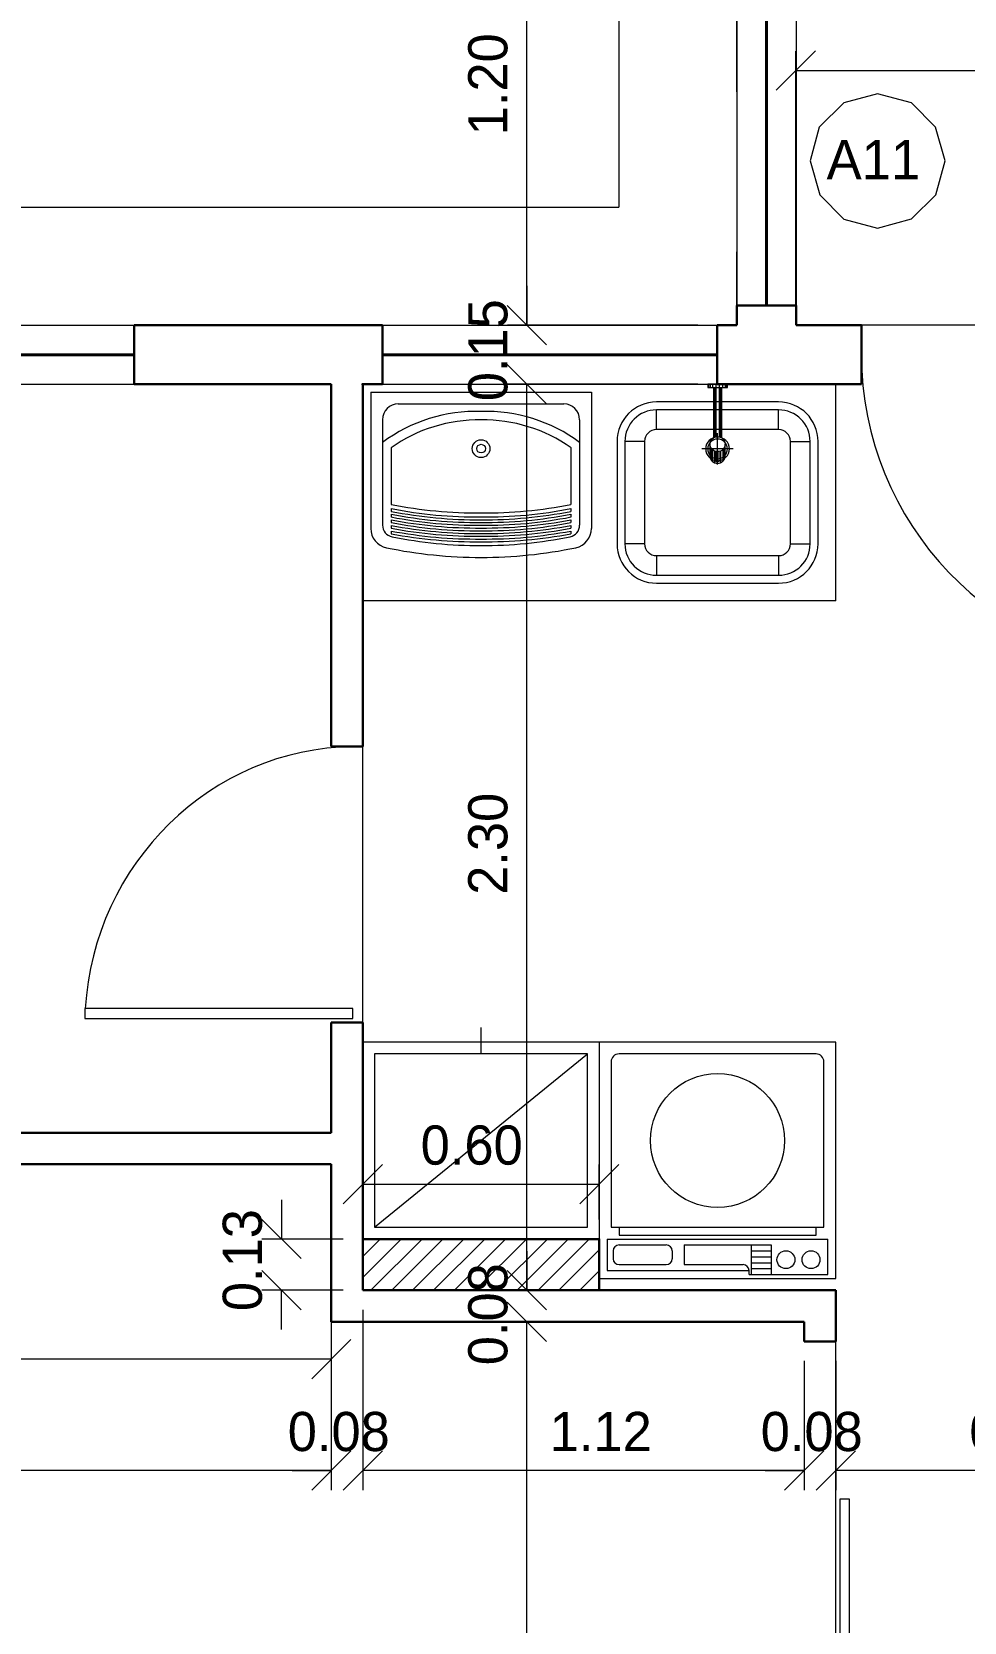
# Model space of a CAD drawing. Header units: metres. Extents: x 2.9 to 62.3, y 8 to 50.1.
# Drawn here: x 25.485 to 27.85, y 38.646 to 42.684 of the extents above; entities that cross this region are included whole.
import ezdxf
from ezdxf.enums import TextEntityAlignment as Align

# ---------------------------------------------------------------- set-up
doc = ezdxf.new("R2010")
doc.units = ezdxf.units.M
doc.header["$MEASUREMENT"] = 0
doc.linetypes.add('DGN Style 2', pattern=[1.016237, 0.609742, -0.406495])
doc.layers.get('Defpoints').update_dxf_attribs({"lineweight": 0})
for name, color, linetype, lineweight in [('00-EDIFICACOES TÉRREO', 7, 'Continuous', 0), ('34 - Mobiliário', 7, 'Continuous', 0), ('CORNIJAS_VAR NA PLANTA PTIPO 1', 7, 'Continuous', 0), ('Cotas', 13, 'Continuous', 0), ('Level 14', 7, 'Continuous', 0), ('Level 21-1', 7, 'Continuous', 0), ('Level 24-1', 7, 'Continuous', 0), ('Level 36', 7, 'Continuous', 0), ('Level 45', 7, 'Continuous', 0), ('Level 7', 7, 'Continuous', 0)]:
    doc.layers.add(name, color=color, linetype=linetype, lineweight=lineweight)
doc.styles.add('Style-INTL_ENGINEERING', font='INTL_ENGINEERING.shx')
doc.dimstyles.get("Standard").update_dxf_attribs({"dimtxt": 0.18, "dimasz": 0.18, "dimexe": 0.18, "dimexo": 0.0625, "dimgap": 0.09, "dimtad": 0, "dimtih": 1, "dimtoh": 1, "dimdec": 4, "dimzin": 1, "dimdsep": 46, "dimtxsty": 'Standard', "dimcen": 0, "dimadec": 0, "dimazin": 0, "dimtfac": 1, "dimtdec": 4, "dimtofl": 0, "dimtmove": 0, "dimatfit": 3, "dimfxl": 0, "dimtolj": 1, "dimtzin": 1, "dimarcsym": 0})

# ---------------------------------------------------------------- blocks, each defined once
blk = doc.blocks.new('_Oblique')
at = {"color": 0, "linetype": 'ByBlock', "lineweight": -2}
blk.add_line((0.5, 0.5), (-0.5, -0.5), dxfattribs=at)
blk = doc.blocks.new('*D317')
at = {"layer": 'Cotas', "color": 2, "linetype": 'Continuous', "lineweight": 0}
for p, q in [((27.4235, 41.9886), (27.4235, 42.6349)), ((33.5753, 42.0385), (33.5753, 42.6349)), ((27.4235, 42.5854), (33.5753, 42.5854))]:
    blk.add_line(p, q, dxfattribs=at)
at = {"layer": 'Defpoints'}
for p in [(30.4994, 42.5854), (33.5753, 42.5854), (33.5753, 41.989), (27.4235, 41.9391)]:
    blk.add_point(p, dxfattribs=at)
at = {"layer": 'Cotas', "color": 2, "linetype": 'Continuous', "lineweight": 0, "xscale": 0.0995, "yscale": 0.0995, "zscale": 0.0995, "rotation": 180}
blk.add_blockref('_Oblique', (27.4235, 42.5854), dxfattribs=at)
at = {"layer": 'Cotas', "color": 2, "linetype": 'Continuous', "lineweight": 0, "xscale": 0.0995, "yscale": 0.0995, "zscale": 0.0995}
blk.add_blockref('_Oblique', (33.5753, 42.5854), dxfattribs=at)
at = {"layer": 'Cotas', "color": 2, "linetype": 'Continuous', "lineweight": 0, "style": 'Style-INTL_ENGINEERING'}
blk.add_text('6.15', height=0.0995, dxfattribs=at).set_placement((30.3829, 42.6847), align=Align.MIDDLE_LEFT)
blk = doc.blocks.new('*D579')
at = {"layer": 'Cotas', "color": 2, "linetype": 'Continuous', "lineweight": 0}
for p, q in [((27.3951, 39.409), (26.6915, 39.409)), ((26.741, 35.409), (26.741, 39.409)), ((27.27, 35.409), (26.6915, 35.409))]:
    blk.add_line(p, q, dxfattribs=at)
at = {"layer": 'Defpoints'}
for p in [(26.741, 39.409), (27.4446, 39.409), (26.741, 37.409), (27.3195, 35.409)]:
    blk.add_point(p, dxfattribs=at)
at = {"layer": 'Cotas', "color": 2, "linetype": 'Continuous', "lineweight": 0, "xscale": 0.0995, "yscale": 0.0995, "zscale": 0.0995}
for p, rotation in [((26.741, 39.409), 90), ((26.741, 35.409), 270)]:
    blk.add_blockref('_Oblique', p, dxfattribs=dict(at, rotation=rotation))
at = {"layer": 'Cotas', "color": 2, "linetype": 'Continuous', "lineweight": 0, "style": 'Style-INTL_ENGINEERING'}
blk.add_text('4.00', height=0.0995, rotation=90, dxfattribs=at).set_placement((26.6417, 37.2586), align=Align.MIDDLE_LEFT)
blk = doc.blocks.new('*D580')
at = {"layer": 'Cotas', "color": 2, "linetype": 'Continuous', "lineweight": 0}
for p, q in [((26.741, 39.5885), (26.741, 39.489)), ((27.475, 39.489), (26.6915, 39.489)), ((27.3951, 39.409), (26.6915, 39.409)), ((26.741, 39.3095), (26.741, 39.409))]:
    blk.add_line(p, q, dxfattribs=at)
at = {"layer": 'Defpoints'}
for p in [(26.741, 39.489), (27.5246, 39.489), (26.741, 39.449), (27.4446, 39.409)]:
    blk.add_point(p, dxfattribs=at)
at = {"layer": 'Cotas', "color": 2, "linetype": 'Continuous', "lineweight": 0, "xscale": 0.0995, "yscale": 0.0995, "zscale": 0.0995}
for p, rotation in [((26.741, 39.489), 270), ((26.741, 39.409), 90)]:
    blk.add_blockref('_Oblique', p, dxfattribs=dict(at, rotation=rotation))
at = {"layer": 'Cotas', "color": 2, "linetype": 'Continuous', "lineweight": 0, "style": 'Style-INTL_ENGINEERING'}
blk.add_text('0.08', height=0.0995, rotation=90, dxfattribs=at).set_placement((26.6417, 39.2986), align=Align.MIDDLE_LEFT)
blk = doc.blocks.new('*D581')
at = {"layer": 'Cotas', "color": 2, "linetype": 'Continuous', "lineweight": 0}
for p, q in [((27.1743, 41.789), (26.6915, 41.789)), ((26.741, 39.489), (26.741, 41.789)), ((27.475, 39.489), (26.6915, 39.489))]:
    blk.add_line(p, q, dxfattribs=at)
at = {"layer": 'Defpoints'}
for p in [(26.741, 41.789), (27.2238, 41.789), (26.741, 40.639), (27.5246, 39.489)]:
    blk.add_point(p, dxfattribs=at)
at = {"layer": 'Cotas', "color": 2, "linetype": 'Continuous', "lineweight": 0, "xscale": 0.0995, "yscale": 0.0995, "zscale": 0.0995}
for p, rotation in [((26.741, 41.789), 90), ((26.741, 39.489), 270)]:
    blk.add_blockref('_Oblique', p, dxfattribs=dict(at, rotation=rotation))
at = {"layer": 'Cotas', "color": 2, "linetype": 'Continuous', "lineweight": 0, "style": 'Style-INTL_ENGINEERING'}
blk.add_text('2.30', height=0.0995, rotation=90, dxfattribs=at).set_placement((26.6417, 40.4929), align=Align.MIDDLE_LEFT)
blk = doc.blocks.new('*D582')
at = {"layer": 'Cotas', "color": 2, "linetype": 'Continuous', "lineweight": 0}
for p, q in [((26.741, 42.0385), (26.741, 41.939)), ((27.1743, 41.939), (26.6915, 41.939)), ((27.1743, 41.789), (26.6915, 41.789)), ((26.741, 41.6895), (26.741, 41.789))]:
    blk.add_line(p, q, dxfattribs=at)
at = {"layer": 'Defpoints'}
for p in [(26.741, 41.939), (27.2238, 41.939), (26.741, 41.864), (27.2238, 41.789)]:
    blk.add_point(p, dxfattribs=at)
at = {"layer": 'Cotas', "color": 2, "linetype": 'Continuous', "lineweight": 0, "xscale": 0.0995, "yscale": 0.0995, "zscale": 0.0995}
for p, rotation in [((26.741, 41.939), 270), ((26.741, 41.789), 90)]:
    blk.add_blockref('_Oblique', p, dxfattribs=dict(at, rotation=rotation))
at = {"layer": 'Cotas', "color": 2, "linetype": 'Continuous', "lineweight": 0, "style": 'Style-INTL_ENGINEERING'}
blk.add_text('0.15', height=0.0995, rotation=90, dxfattribs=at).set_placement((26.6417, 41.746), align=Align.MIDDLE_LEFT)
blk = doc.blocks.new('*D583')
at = {"layer": 'Cotas', "color": 2, "linetype": 'Continuous', "lineweight": 0}
for p, q in [((27.374, 43.139), (26.6915, 43.139)), ((26.741, 41.939), (26.741, 43.139)), ((27.1743, 41.939), (26.6915, 41.939))]:
    blk.add_line(p, q, dxfattribs=at)
at = {"layer": 'Defpoints'}
for p in [(26.741, 43.139), (27.4235, 43.139), (26.741, 42.539), (27.2238, 41.939)]:
    blk.add_point(p, dxfattribs=at)
at = {"layer": 'Cotas', "color": 2, "linetype": 'Continuous', "lineweight": 0, "xscale": 0.0995, "yscale": 0.0995, "zscale": 0.0995}
for p, rotation in [((26.741, 43.139), 90), ((26.741, 41.939), 270)]:
    blk.add_blockref('_Oblique', p, dxfattribs=dict(at, rotation=rotation))
at = {"layer": 'Cotas', "color": 2, "linetype": 'Continuous', "lineweight": 0, "style": 'Style-INTL_ENGINEERING'}
blk.add_text('1.20', height=0.0995, rotation=90, dxfattribs=at).set_placement((26.6417, 42.421), align=Align.MIDDLE_LEFT)
blk = doc.blocks.new('*D589')
at = {"layer": 'Cotas', "color": 2, "linetype": 'Continuous', "lineweight": 0}
for p, q in [((28.34, 39.3892), (28.0035, 39.3892)), ((28.053, 35.409), (28.053, 39.3892)), ((27.6241, 35.409), (28.1025, 35.409))]:
    blk.add_line(p, q, dxfattribs=at)
at = {"layer": 'Defpoints'}
for p in [(28.053, 39.3892), (28.3895, 39.3892), (28.053, 37.3991), (27.5746, 35.409)]:
    blk.add_point(p, dxfattribs=at)
at = {"layer": 'Cotas', "color": 2, "linetype": 'Continuous', "lineweight": 0, "xscale": 0.0995, "yscale": 0.0995, "zscale": 0.0995}
for p, rotation in [((28.053, 39.3892), 90), ((28.053, 35.409), 270)]:
    blk.add_blockref('_Oblique', p, dxfattribs=dict(at, rotation=rotation))
at = {"layer": 'Cotas', "color": 2, "linetype": 'Continuous', "lineweight": 0, "style": 'Style-INTL_ENGINEERING'}
blk.add_text('3.98', height=0.0995, rotation=90, dxfattribs=at).set_placement((27.9537, 37.257), align=Align.MIDDLE_LEFT)
blk = doc.blocks.new('*D593')
at = {"layer": 'Cotas', "color": 2, "linetype": 'Continuous', "lineweight": 0}
for p, q in [((27.473, 43.139), (28.1025, 43.139)), ((28.053, 41.939), (28.053, 43.139)), ((28.265, 41.939), (28.0035, 41.939))]:
    blk.add_line(p, q, dxfattribs=at)
at = {"layer": 'Defpoints'}
for p in [(27.4235, 43.139), (28.053, 43.139), (28.053, 42.539), (28.3145, 41.939)]:
    blk.add_point(p, dxfattribs=at)
at = {"layer": 'Cotas', "color": 2, "linetype": 'Continuous', "lineweight": 0, "xscale": 0.0995, "yscale": 0.0995, "zscale": 0.0995}
for p, rotation in [((28.053, 43.139), 90), ((28.053, 41.939), 270)]:
    blk.add_blockref('_Oblique', p, dxfattribs=dict(at, rotation=rotation))
at = {"layer": 'Cotas', "color": 2, "linetype": 'Continuous', "lineweight": 0, "style": 'Style-INTL_ENGINEERING'}
blk.add_text('1.20', height=0.0995, rotation=90, dxfattribs=at).set_placement((27.9537, 42.421), align=Align.MIDDLE_LEFT)
blk = doc.blocks.new('*D653')
at = {"layer": 'Cotas', "color": 2, "linetype": 'Continuous', "lineweight": 0}
for p, q in [((28.4395, 39.3397), (28.4395, 38.9817)), ((27.5246, 39.3095), (27.5246, 38.9817)), ((28.4395, 39.0312), (27.5246, 39.0312))]:
    blk.add_line(p, q, dxfattribs=at)
at = {"layer": 'Defpoints'}
for p in [(28.4395, 39.3892), (27.5246, 39.359), (27.5246, 39.0312), (27.982, 39.0312)]:
    blk.add_point(p, dxfattribs=at)
at = {"layer": 'Cotas', "color": 2, "linetype": 'Continuous', "lineweight": 0, "xscale": 0.0995, "yscale": 0.0995, "zscale": 0.0995, "rotation": 180}
blk.add_blockref('_Oblique', (27.5246, 39.0312), dxfattribs=at)
at = {"layer": 'Cotas', "color": 2, "linetype": 'Continuous', "lineweight": 0, "xscale": 0.0995, "yscale": 0.0995, "zscale": 0.0995}
blk.add_blockref('_Oblique', (28.4395, 39.0312), dxfattribs=at)
at = {"layer": 'Cotas', "color": 2, "linetype": 'Continuous', "lineweight": 0, "style": 'Style-INTL_ENGINEERING'}
blk.add_text('0.91', height=0.0995, dxfattribs=at).set_placement((27.8636, 39.1304), align=Align.MIDDLE_LEFT)
blk = doc.blocks.new('*D654')
at = {"layer": 'Cotas', "color": 2, "linetype": 'Continuous', "lineweight": 0}
for p, q in [((27.4446, 39.3095), (27.4446, 38.9817)), ((27.5246, 39.3095), (27.5246, 38.9817)), ((27.3451, 39.0312), (27.4446, 39.0312)), ((27.6241, 39.0312), (27.5246, 39.0312))]:
    blk.add_line(p, q, dxfattribs=at)
at = {"layer": 'Defpoints'}
for p in [(27.4446, 39.359), (27.5246, 39.359), (27.4446, 39.0312), (27.4845, 39.0312)]:
    blk.add_point(p, dxfattribs=at)
at = {"layer": 'Cotas', "color": 2, "linetype": 'Continuous', "lineweight": 0, "xscale": 0.0995, "yscale": 0.0995, "zscale": 0.0995}
blk.add_blockref('_Oblique', (27.4446, 39.0312), dxfattribs=at)
at = {"layer": 'Cotas', "color": 2, "linetype": 'Continuous', "lineweight": 0, "xscale": 0.0995, "yscale": 0.0995, "zscale": 0.0995, "rotation": 180}
blk.add_blockref('_Oblique', (27.5246, 39.0312), dxfattribs=at)
at = {"layer": 'Cotas', "color": 2, "linetype": 'Continuous', "lineweight": 0, "style": 'Style-INTL_ENGINEERING'}
blk.add_text('0.08', height=0.0995, dxfattribs=at).set_placement((27.3341, 39.1304), align=Align.MIDDLE_LEFT)
blk = doc.blocks.new('*D655')
at = {"layer": 'Cotas', "color": 2, "linetype": 'Continuous', "lineweight": 0}
for p, q in [((26.3245, 39.4395), (26.3245, 38.9817)), ((27.4446, 39.3095), (27.4446, 38.9817)), ((27.4446, 39.0312), (26.3245, 39.0312))]:
    blk.add_line(p, q, dxfattribs=at)
at = {"layer": 'Defpoints'}
for p in [(26.3245, 39.489), (27.4446, 39.359), (26.3245, 39.0312), (26.8846, 39.0312)]:
    blk.add_point(p, dxfattribs=at)
at = {"layer": 'Cotas', "color": 2, "linetype": 'Continuous', "lineweight": 0, "xscale": 0.0995, "yscale": 0.0995, "zscale": 0.0995, "rotation": 180}
blk.add_blockref('_Oblique', (26.3245, 39.0312), dxfattribs=at)
at = {"layer": 'Cotas', "color": 2, "linetype": 'Continuous', "lineweight": 0, "xscale": 0.0995, "yscale": 0.0995, "zscale": 0.0995}
blk.add_blockref('_Oblique', (27.4446, 39.0312), dxfattribs=at)
at = {"layer": 'Cotas', "color": 2, "linetype": 'Continuous', "lineweight": 0, "style": 'Style-INTL_ENGINEERING'}
blk.add_text('1.12', height=0.0995, dxfattribs=at).set_placement((26.7989, 39.1304), align=Align.MIDDLE_LEFT)
blk = doc.blocks.new('*D656')
at = {"layer": 'Cotas', "color": 2, "linetype": 'Continuous', "lineweight": 0}
for p, q in [((26.3245, 39.4395), (26.3245, 38.9817)), ((26.2446, 39.3595), (26.2446, 38.9817)), ((26.1451, 39.0312), (26.2446, 39.0312)), ((26.4241, 39.0312), (26.3245, 39.0312))]:
    blk.add_line(p, q, dxfattribs=at)
at = {"layer": 'Defpoints'}
for p in [(26.3245, 39.489), (26.2446, 39.409), (26.2446, 39.0312), (26.2846, 39.0312)]:
    blk.add_point(p, dxfattribs=at)
at = {"layer": 'Cotas', "color": 2, "linetype": 'Continuous', "lineweight": 0, "xscale": 0.0995, "yscale": 0.0995, "zscale": 0.0995}
blk.add_blockref('_Oblique', (26.2446, 39.0312), dxfattribs=at)
at = {"layer": 'Cotas', "color": 2, "linetype": 'Continuous', "lineweight": 0, "xscale": 0.0995, "yscale": 0.0995, "zscale": 0.0995, "rotation": 180}
blk.add_blockref('_Oblique', (26.3245, 39.0312), dxfattribs=at)
at = {"layer": 'Cotas', "color": 2, "linetype": 'Continuous', "lineweight": 0, "style": 'Style-INTL_ENGINEERING'}
blk.add_text('0.08', height=0.0995, dxfattribs=at).set_placement((26.1341, 39.1304), align=Align.MIDDLE_LEFT)
blk = doc.blocks.new('*D657')
at = {"layer": 'Cotas', "color": 2, "linetype": 'Continuous', "lineweight": 0}
for p, q in [((22.9646, 39.3595), (22.9646, 38.9817)), ((26.2446, 39.3595), (26.2446, 38.9817)), ((26.2446, 39.0312), (22.9646, 39.0312))]:
    blk.add_line(p, q, dxfattribs=at)
at = {"layer": 'Defpoints'}
for p in [(22.9646, 39.409), (26.2446, 39.409), (22.9646, 39.0312), (24.6046, 39.0312)]:
    blk.add_point(p, dxfattribs=at)
at = {"layer": 'Cotas', "color": 2, "linetype": 'Continuous', "lineweight": 0, "xscale": 0.0995, "yscale": 0.0995, "zscale": 0.0995, "rotation": 180}
blk.add_blockref('_Oblique', (22.9646, 39.0312), dxfattribs=at)
at = {"layer": 'Cotas', "color": 2, "linetype": 'Continuous', "lineweight": 0, "xscale": 0.0995, "yscale": 0.0995, "zscale": 0.0995}
blk.add_blockref('_Oblique', (26.2446, 39.0312), dxfattribs=at)
at = {"layer": 'Cotas', "color": 2, "linetype": 'Continuous', "lineweight": 0, "style": 'Style-INTL_ENGINEERING'}
blk.add_text('3.28', height=0.0995, dxfattribs=at).set_placement((24.4628, 39.1304), align=Align.MIDDLE_LEFT)
blk = doc.blocks.new('*D337')
at = {"layer": 'Cotas', "color": 2, "linetype": 'Continuous', "lineweight": 0}
for p, q in [((24.0446, 39.8395), (24.0446, 39.2645)), ((26.2446, 39.7595), (26.2446, 39.2645)), ((26.2446, 39.314), (24.0446, 39.314))]:
    blk.add_line(p, q, dxfattribs=at)
at = {"layer": 'Defpoints'}
for p in [(24.0446, 39.889), (26.2446, 39.809), (24.0446, 39.314), (25.1445, 39.314)]:
    blk.add_point(p, dxfattribs=at)
at = {"layer": 'Cotas', "color": 2, "linetype": 'Continuous', "lineweight": 0, "xscale": 0.0995, "yscale": 0.0995, "zscale": 0.0995, "rotation": 180}
blk.add_blockref('_Oblique', (24.0446, 39.314), dxfattribs=at)
at = {"layer": 'Cotas', "color": 2, "linetype": 'Continuous', "lineweight": 0, "xscale": 0.0995, "yscale": 0.0995, "zscale": 0.0995}
blk.add_blockref('_Oblique', (26.2446, 39.314), dxfattribs=at)
at = {"layer": 'Cotas', "color": 2, "linetype": 'Continuous', "lineweight": 0, "style": 'Style-INTL_ENGINEERING'}
blk.add_text('2.20', height=0.0995, dxfattribs=at).set_placement((24.9985, 39.4132), align=Align.MIDDLE_LEFT)
blk = doc.blocks.new('*D358')
at = {"layer": 'Cotas', "color": 2, "linetype": 'Continuous', "lineweight": 0}
for p, q in [((26.118, 39.7185), (26.118, 39.619)), ((26.2751, 39.619), (26.0685, 39.619)), ((26.2751, 39.489), (26.0685, 39.489)), ((26.118, 39.3895), (26.118, 39.489))]:
    blk.add_line(p, q, dxfattribs=at)
at = {"layer": 'Defpoints'}
for p in [(26.118, 39.619), (26.3245, 39.619), (26.118, 39.554), (26.3245, 39.489)]:
    blk.add_point(p, dxfattribs=at)
at = {"layer": 'Cotas', "color": 2, "linetype": 'Continuous', "lineweight": 0, "xscale": 0.0995, "yscale": 0.0995, "zscale": 0.0995}
for p, rotation in [((26.118, 39.619), 270), ((26.118, 39.489), 90)]:
    blk.add_blockref('_Oblique', p, dxfattribs=dict(at, rotation=rotation))
at = {"layer": 'Cotas', "color": 2, "linetype": 'Continuous', "lineweight": 0, "style": 'Style-INTL_ENGINEERING'}
blk.add_text('0.13', height=0.0995, rotation=90, dxfattribs=at).set_placement((26.0188, 39.436), align=Align.MIDDLE_LEFT)
blk = doc.blocks.new('*D359')
at = {"layer": 'Cotas', "color": 2, "linetype": 'Continuous', "lineweight": 0}
for p, q in [((26.3245, 39.6685), (26.3245, 39.8079)), ((26.9246, 39.6685), (26.9246, 39.8079)), ((26.3245, 39.7584), (26.9246, 39.7584))]:
    blk.add_line(p, q, dxfattribs=at)
at = {"layer": 'Defpoints'}
for p in [(26.6246, 39.7584), (26.9246, 39.7584), (26.3245, 39.619), (26.9246, 39.619)]:
    blk.add_point(p, dxfattribs=at)
at = {"layer": 'Cotas', "color": 2, "linetype": 'Continuous', "lineweight": 0, "xscale": 0.0995, "yscale": 0.0995, "zscale": 0.0995, "rotation": 180}
blk.add_blockref('_Oblique', (26.3245, 39.7584), dxfattribs=at)
at = {"layer": 'Cotas', "color": 2, "linetype": 'Continuous', "lineweight": 0, "xscale": 0.0995, "yscale": 0.0995, "zscale": 0.0995}
blk.add_blockref('_Oblique', (26.9246, 39.7584), dxfattribs=at)
at = {"layer": 'Cotas', "color": 2, "linetype": 'Continuous', "lineweight": 0, "style": 'Style-INTL_ENGINEERING'}
blk.add_text('0.60', height=0.0995, dxfattribs=at).set_placement((26.4714, 39.8576), align=Align.MIDDLE_LEFT)
blk = doc.blocks.new('*U163')
at = {"layer": '00-EDIFICACOES TÉRREO', "color": 4, "linetype": 'Continuous', "lineweight": 0, "flags": 128}
blk.add_lwpolyline([(0.003424, 0.000005), (0.002945, 0.001718), (0.001718, 0.002961), (0.000001, 0.003416), (-0.001712, 0.002959), (-0.002959, 0.001719), (-0.003415, 0.000002), (-0.002935, -0.001711), (-0.001722, -0.00295), (-0.000005, -0.003405), (0.001726, -0.002939), (0.002946, -0.001713)], close=True, dxfattribs=at)
at = {"layer": '00-EDIFICACOES TÉRREO', "color": 4, "linetype": 'Continuous', "lineweight": 0, "style": 'Style-INTL_ENGINEERING'}
blk.add_text('A11', height=0.0019994, rotation=359.99988, dxfattribs=at).set_placement((-0.00259, -0.00093))
blk = doc.blocks.new('*U36')
at = {"layer": 'Level 36', "color": 172, "linetype": 'Continuous', "lineweight": 13}
for p, q in [((-0.0243, 0.102), (-0.0243, 0.094)), ((-0.0225, 0.102), (-0.0225, 0.094)), ((-0.0191, 0.102), (-0.0191, 0.094)), ((-0.0129, 0.102), (-0.0129, 0.094)), ((-0.01, 0.094), (-0.01, -0.0339)), ((-0.0093, 0.094), (-0.0093, -0.0335)), ((-0.0075, 0.094), (-0.0075, -0.0326)), ((-0.0041, 0.102), (-0.0041, 0.094)), ((-0.0041, 0.094), (-0.0041, -0.0315)), ((0.0041, 0.102), (0.0041, 0.094)), ((0.0041, 0.094), (0.0041, -0.0315)), ((0.0075, 0.094), (0.0075, -0.0326)), ((0.0093, 0.094), (0.0093, -0.0335)), ((0.01, 0.094), (0.01, -0.0339)), ((0.0129, 0.102), (0.0129, 0.094)), ((0.0191, 0.102), (0.0191, 0.094)), ((0.0225, 0.102), (0.0225, 0.094)), ((0.0243, 0.102), (0.0243, 0.094)), ((0, -0.102), (0, -0.0222)), ((-0.0399, -0.0621), (0.0399, -0.0621)), ((-0.019, -0.08), (-0.019, -0.05)), ((-0.0183, -0.0552), (-0.0183, -0.0852)), ((-0.0165, -0.0594), (-0.0165, -0.0894)), ((-0.0131, -0.0638), (-0.0131, -0.0938)), ((-0.0075, -0.0675), (-0.0075, -0.0975)), ((0.0075, -0.0675), (0.0075, -0.0975)), ((0.0131, -0.0638), (0.0131, -0.0938)), ((0.0165, -0.0594), (0.0165, -0.0894)), ((0.0183, -0.0552), (0.0183, -0.0852)), ((0.019, -0.08), (0.019, -0.05))]:
    blk.add_line(p, q, dxfattribs=at)
at = {"layer": 'Level 36', "color": 172, "linetype": 'Continuous', "lineweight": 13, "extrusion": (0, 0, -1), "flags": 128}
for points in [[(-0.025, 0.094), (0.025, 0.094), (0.025, 0.102), (-0.025, 0.102)], [(0.004, -0.094), (0.004, -0.069), (-0.004, -0.069), (-0.004, -0.094)]]:
    blk.add_lwpolyline(points, close=True, dxfattribs=at)
at = {"layer": 'Level 36', "color": 172, "linetype": 'Continuous', "lineweight": 13, "extrusion": (0, 0, -1)}
blk.add_circle((0, -0.05), 0.019, dxfattribs=at)
for centre, radius, start, end in [((0, -0.0621), 0.03, 0, 180), ((0, -0.0621), 0.025, 0, 180), ((0, -0.0621), 0.03, 180, 0), ((0, -0.0621), 0.025, 180, 0), ((0, -0.08), 0.019, 180, 0)]:
    blk.add_arc(centre, radius, start, end, dxfattribs=at)
blk = doc.blocks.new('*U37')
at = {"layer": 'Level 36', "color": 172, "linetype": 'Continuous', "lineweight": 13}
for p, q in [((-0.155, 0.23), (0.155, 0.23)), ((-0.155, 0.21), (0.155, 0.21)), ((-0.155, 0.16), (-0.155, 0.21)), ((0.155, 0.16), (0.155, 0.21)), ((-0.255, -0.13), (-0.255, 0.13)), ((-0.235, -0.13), (-0.235, 0.13)), ((-0.185, 0.13), (-0.235, 0.13)), ((-0.185, -0.13), (-0.185, 0.13)), ((-0.155, 0.16), (0.155, 0.16)), ((0.185, 0.13), (0.185, -0.13)), ((0.185, 0.13), (0.235, 0.13)), ((0.235, 0.13), (0.235, -0.13)), ((0.255, 0.13), (0.255, -0.13)), ((-0.185, -0.13), (-0.235, -0.13)), ((0.155, -0.16), (-0.155, -0.16)), ((-0.155, -0.16), (-0.155, -0.21)), ((0.155, -0.16), (0.155, -0.21)), ((0.185, -0.13), (0.235, -0.13)), ((0.155, -0.21), (-0.155, -0.21)), ((0.155, -0.23), (-0.155, -0.23))]:
    blk.add_line(p, q, dxfattribs=at)
at = {"layer": 'Level 36', "color": 172, "linetype": 'Continuous', "lineweight": 13, "extrusion": (0, 0, -1)}
for centre, radius, start, end in [((0.155, 0.13), 0.1, 0, 90), ((0.155, 0.13), 0.08, 0, 90), ((-0.155, 0.13), 0.1, 90, 180), ((-0.155, 0.13), 0.08, 90, 180), ((0.155, 0.13), 0.03, 360, 90), ((-0.155, 0.13), 0.03, 90, 180), ((0.155, -0.13), 0.1, 270, 0), ((0.155, -0.13), 0.08, 270, 0), ((0.155, -0.13), 0.03, 270, 0), ((-0.155, -0.13), 0.1, 180, 270), ((-0.155, -0.13), 0.08, 180, 270), ((-0.155, -0.13), 0.03, 180, 270)]:
    blk.add_arc(centre, radius, start, end, dxfattribs=at)
blk = doc.blocks.new('*U38')
at = {"layer": 'Level 36', "color": 172, "linetype": 'Continuous', "lineweight": 13}
for p, q in [((-0.3, 0.3), (0.3, 0.3)), ((-0.3, -0.3), (-0.3, 0.3)), ((0.3, 0.3), (0.3, -0.3)), ((-0.27, -0.17), (-0.27, 0.25)), ((-0.25, 0.27), (0.25, 0.27)), ((0.27, 0.25), (0.27, -0.17)), ((0.3, 0.2), (0.3, -0.3)), ((0.28, -0.2), (-0.28, -0.2)), ((-0.28, -0.29), (-0.28, -0.2)), ((0.27, -0.17), (-0.27, -0.17)), ((-0.25, -0.19), (-0.25, -0.17)), ((0.25, -0.19), (-0.25, -0.19)), ((0.25, -0.17), (0.25, -0.19)), ((0.28, -0.2), (0.28, -0.28)), ((0.085, -0.215), (-0.1357, -0.215)), ((-0.1357, -0.215), (-0.1357, -0.29)), ((-0.0857, -0.23), (-0.1357, -0.23)), ((-0.0857, -0.215), (-0.0857, -0.29)), ((0.085, -0.215), (0.085, -0.265)), ((0.115, -0.23), (0.115, -0.25)), ((0.25, -0.215), (0.13, -0.215)), ((0.265, -0.23), (0.265, -0.25)), ((-0.0857, -0.245), (-0.1357, -0.245)), ((-0.0857, -0.26), (-0.1357, -0.26)), ((-0.0857, -0.275), (-0.1357, -0.275)), ((0.28, -0.28), (-0.08, -0.28)), ((-0.08, -0.29), (-0.08, -0.28)), ((0.085, -0.265), (-0.065, -0.265)), ((0.25, -0.265), (0.13, -0.265)), ((0.3, -0.3), (-0.3, -0.3)), ((-0.08, -0.29), (-0.28, -0.29))]:
    blk.add_line(p, q, dxfattribs=at)
at = {"layer": 'Level 36', "color": 172, "linetype": 'Continuous', "lineweight": 13, "extrusion": (0, 0, -1)}
for centre, radius in [((0, 0.05), 0.1701), ((0.2372, -0.2525), 0.0227), ((0.1735, -0.2525), 0.0227)]:
    blk.add_circle(centre, radius, dxfattribs=at)
for centre, radius, start, end in [((0.25, 0.25), 0.02, 0, 90), ((-0.25, 0.25), 0.02, 90, 180), ((-0.13, -0.23), 0.015, 0, 90), ((-0.25, -0.23), 0.015, 90, 180), ((0.065, -0.28), 0.015, 0, 90), ((-0.13, -0.25), 0.015, 270, 0), ((-0.25, -0.25), 0.015, 180, 270)]:
    blk.add_arc(centre, radius, start, end, dxfattribs=at)
blk = doc.blocks.new('*U39')
at = {"layer": 'Level 36', "color": 5, "linetype": 'Continuous', "lineweight": 13}
for p, q in [((-0.28, 0.2098), (-0.28, -0.1362)), ((-0.28, 0.2098), (0.28, 0.2098)), ((0.28, 0.2098), (0.28, -0.1362)), ((-0.21, 0.1798), (0.21, 0.1798)), ((-0.25, 0.1398), (-0.25, -0.128)), ((0.25, 0.1398), (0.25, -0.128)), ((-0.2282, 0.0687), (-0.2282, -0.0753)), ((0.2282, 0.0687), (0.2282, -0.0753)), ((-0.2282, -0.0858), (-0.2282, -0.0929)), ((-0.2282, -0.1001), (-0.2282, -0.1072)), ((-0.2282, -0.1143), (-0.2282, -0.1215)), ((0.2282, -0.0858), (0.2282, -0.0929)), ((0.2282, -0.1001), (0.2282, -0.1072)), ((0.2282, -0.1143), (0.2282, -0.1215)), ((-0.2282, -0.1286), (-0.2282, -0.1357)), ((-0.2282, -0.1428), (-0.2282, -0.1499)), ((0.2282, -0.1286), (0.2282, -0.1357)), ((0.2282, -0.1428), (0.2282, -0.1499))]:
    blk.add_line(p, q, dxfattribs=at)
for radius in [0.0225, 0.011]:
    blk.add_circle((0, 0.0663), radius, dxfattribs=at)
for centre, radius, start, end in [((-0.21, 0.1398), 0.04, 90, 180), ((0.21, 0.1398), 0.04, 0, 90), ((-0.0124, -0.2358), 0.3968, 88.2163, 126.789), ((-0.0048, -0.2483), 0.3878, 89.2963, 125.1797), ((0.0124, -0.2358), 0.3968, 53.211, 91.7837), ((0.0048, -0.2483), 0.3878, 54.8203, 90.7037), ((-0.0082, 1.0354), 1.1322, 258.7978, 270.4155), ((0.0082, 1.0354), 1.1322, 269.5845, 281.2022), ((-0.0082, 1.032), 1.1392, 258.8675, 270.4155), ((-0.0082, 1.032), 1.1462, 258.9363, 270.4155), ((-0.0082, 1.032), 1.1532, 259.0043, 270.4155), ((-0.0082, 1.032), 1.1602, 259.0715, 270.4155), ((-0.0082, 1.032), 1.1672, 259.1378, 270.4155), ((0.0082, 1.032), 1.1672, 269.5845, 280.8622), ((0.0082, 1.032), 1.1532, 269.5845, 280.9957), ((0.0082, 1.032), 1.1602, 269.5845, 280.9285), ((0.0082, 1.032), 1.1392, 269.5845, 281.1325), ((0.0082, 1.032), 1.1462, 269.5845, 281.0637), ((-0.23, -0.1362), 0.05, 180, 258.2868), ((-0.22, -0.128), 0.03, 180, 258.7018), ((-0.0082, 1.032), 1.1742, 259.2033, 270.4155), ((-0.0082, 1.032), 1.1812, 259.2681, 270.4155), ((-0.0082, 1.032), 1.1882, 259.3321, 270.4155), ((-0.0082, 1.032), 1.1952, 259.3953, 270.4155), ((-0.0082, 1.032), 1.2022, 259.4577, 270.4155), ((0, 0.9731), 1.1529, 258.7018, 270), ((0.0082, 1.032), 1.1952, 269.5845, 280.6047), ((0.0082, 1.032), 1.2022, 269.5845, 280.5423), ((0.0082, 1.032), 1.1812, 269.5845, 280.7319), ((0.0082, 1.032), 1.1882, 269.5845, 280.6679), ((0.0082, 1.032), 1.1742, 269.5845, 280.7967), ((0, 0.9731), 1.1529, 270, 281.2982), ((0.22, -0.128), 0.03, 281.2982, 0), ((0.23, -0.1362), 0.05, 281.7132, 0), ((0, 0.9731), 1.1829, 258.2868, 270), ((0, 0.9731), 1.1829, 270, 281.7132)]:
    blk.add_arc(centre, radius, start, end, dxfattribs=at)
blk = doc.blocks.new('*U19')
at = {"layer": 'Level 36', "color": 172, "linetype": 'Continuous', "lineweight": 13}
for p, q in [((-2.975, 3.33), (-2.975, 3.88)), ((-2.975, 3.33), (-4.175, 3.33)), ((-3.875, 2.18), (-3.875, 2.2467)), ((-3.575, 2.21), (-4.175, 2.21)), ((-3.575, 2.21), (-3.575, 1.71)), ((-4.145, 1.74), (-3.605, 2.18))]:
    blk.add_line(p, q, dxfattribs=at)
at = {"layer": 'Level 36', "color": 172, "linetype": 'Continuous', "lineweight": 13, "flags": 128}
blk.add_lwpolyline([(-4.145, 1.74), (-3.605, 1.74), (-3.605, 2.18), (-4.145, 2.18)], close=True, dxfattribs=at)
at = {"layer": 'Level 36', "color": 172, "linetype": 'Continuous', "lineweight": 13, "extrusion": (0, 0, -1)}
for name, p in [('*U36', (3.275, 3.778)), ('*U37', (3.275, 3.605)), ('*U38', (3.275, 1.91))]:
    blk.add_blockref(name, p, dxfattribs=at)
at = {"layer": 'Level 36', "color": 5, "linetype": 'Continuous', "lineweight": 13}
blk.add_blockref('*U39', (-3.875, 3.6502), dxfattribs=at)
blk = doc.blocks.new('*U70')
at = {"layer": 'Level 45', "color": 6, "linetype": 'Continuous', "lineweight": 0}
for p, q in [((-0.1446, -0.065), (-0.2746, 0.065)), ((-0.0915, -0.065), (-0.2215, 0.065)), ((-0.0385, -0.065), (-0.1685, 0.065)), ((0.0145, -0.065), (-0.1155, 0.065)), ((0.0675, -0.065), (-0.0625, 0.065)), ((0.1206, -0.065), (-0.0094, 0.065)), ((0.1736, -0.065), (0.0436, 0.065)), ((0.2266, -0.065), (0.0966, 0.065)), ((0.2797, -0.065), (0.1497, 0.065)), ((0.3, -0.0323), (0.2027, 0.065)), ((0.3, 0.0207), (0.2557, 0.065)), ((-0.1976, -0.065), (-0.3, 0.0374)), ((-0.2506, -0.065), (-0.3, -0.0156))]:
    blk.add_line(p, q, dxfattribs=at)
at = {"layer": 'Level 45', "color": 6, "linetype": 'Continuous', "lineweight": 30, "flags": 128}
blk.add_lwpolyline([(0.3, -0.065), (0.3, 0.065), (-0.3, 0.065), (-0.3, -0.065)], close=True, dxfattribs=at)
blk = doc.blocks.new('P80D_1')
at = {"layer": 'Level 14', "color": 7, "linetype": 'Continuous', "lineweight": 13}
for p, q in [((0.035, 0.875), (0.01, 0.875)), ((0.01, 0.875), (0.01, 0.075)), ((0.035, 0.075), (0.035, 0.875)), ((0.01, 0.075), (0.035, 0.075))]:
    blk.add_line(p, q, dxfattribs=at)
blk.add_arc((0, 0.0749), 0.8, 0.0001, 87.4926, dxfattribs=at)
at = {"layer": 'Level 7', "color": 7, "linetype": 'Continuous', "lineweight": 30}
for p, q in [((0, 0), (0, 0.15)), ((0.8, 0), (0.8, 0.15))]:
    blk.add_line(p, q, dxfattribs=at)
blk = doc.blocks.new('P70D_1')
at = {"layer": 'Level 14', "color": 7, "linetype": 'Continuous', "lineweight": 13}
for p, q in [((0.035, 0.705), (0.01, 0.705)), ((0.01, 0.705), (0.01, 0.025)), ((0.035, 0.025), (0.035, 0.705)), ((0.01, 0.025), (0.035, 0.025))]:
    blk.add_line(p, q, dxfattribs=at)
blk.add_ellipse((0.0073, 0.032), major_axis=(0.6611, -0.2141), ratio=0.965677, start_param=0.313159, end_param=1.833935, dxfattribs=at)
at = {"layer": 'Level 7', "color": 7, "linetype": 'Continuous', "lineweight": 30}
for p, q in [((0, 0), (0, 0.08)), ((0.7, 0), (0.7, 0.08))]:
    blk.add_line(p, q, dxfattribs=at)
blk = doc.blocks.new('J140B0')
at = {"layer": '34 - Mobiliário', "color": 7, "linetype": 'Continuous', "lineweight": 40}
blk.add_line((0, 0.075), (1.2, 0.075), dxfattribs=at)
at = {"layer": 'CORNIJAS_VAR NA PLANTA PTIPO 1', "color": 7, "linetype": 'Continuous', "lineweight": 30}
for p, q in [((0, 0), (0, 0.15)), ((1.2, 0), (1.2, 0.15))]:
    blk.add_line(p, q, dxfattribs=at)
at = {"layer": 'CORNIJAS_VAR NA PLANTA PTIPO 1', "color": 7, "linetype": 'Continuous', "lineweight": 0}
for p, q in [((0, 0.15), (1.2, 0.15)), ((0, 0), (1.2, 0))]:
    blk.add_line(p, q, dxfattribs=at)
blk = doc.blocks.new('*U72')
at = {"layer": '34 - Mobiliário', "color": 7, "linetype": 'Continuous', "lineweight": 40}
blk.add_line((0, 0.55), (0, -0.55), dxfattribs=at)
at = {"layer": 'CORNIJAS_VAR NA PLANTA PTIPO 1', "color": 7, "linetype": 'Continuous', "lineweight": 30}
for p, q in [((-0.075, 0.55), (0.075, 0.55)), ((-0.075, -0.55), (0.075, -0.55))]:
    blk.add_line(p, q, dxfattribs=at)
at = {"layer": 'CORNIJAS_VAR NA PLANTA PTIPO 1', "color": 7, "linetype": 'Continuous', "lineweight": 0}
for p, q in [((-0.075, 0.55), (-0.075, -0.55)), ((0.075, 0.55), (0.075, -0.55))]:
    blk.add_line(p, q, dxfattribs=at)
blk = doc.blocks.new('*U73')
at = {"layer": '34 - Mobiliário', "color": 7, "linetype": 'Continuous', "lineweight": 40}
blk.add_line((0.4246, 0), (-0.4246, 0), dxfattribs=at)
at = {"layer": 'CORNIJAS_VAR NA PLANTA PTIPO 1', "color": 7, "linetype": 'Continuous', "lineweight": 0}
for p, q in [((0.4246, 0.075), (-0.4246, 0.075)), ((0.4246, -0.075), (-0.4246, -0.075))]:
    blk.add_line(p, q, dxfattribs=at)
at = {"layer": 'CORNIJAS_VAR NA PLANTA PTIPO 1', "color": 7, "linetype": 'Continuous', "lineweight": 30}
for p, q in [((-0.4246, 0.075), (-0.4246, -0.075)), ((0.4246, 0.075), (0.4246, -0.075))]:
    blk.add_line(p, q, dxfattribs=at)
blk = doc.blocks.new('*U196')
at = {"layer": 'Level 21-1', "color": 7, "linetype": 'Continuous', "lineweight": 13}
blk.add_line((-7.235, 2.4222), (-3.5257, 2.4222), dxfattribs=at)
at = {"layer": 'Level 21-1', "color": 7, "linetype": 'Continuous', "lineweight": 13, "flags": 128}
blk.add_lwpolyline([(3.5257, 2.4222), (3.5257, 7.2078), (-3.5257, 7.2078), (-3.5257, 2.4222)], dxfattribs=at)

msp = doc.modelspace()

# ---------------------------------------------------------------- linework, layer by layer
at = {"layer": '00-EDIFICACOES TÉRREO', "color": 7, "linetype": 'Continuous', "lineweight": 13, "flags": 128}
msp.add_lwpolyline([(27.5596, 38.959), (27.5346, 38.959), (27.5346, 38.159), (27.5596, 38.159)], close=True, dxfattribs=at)
at = {"layer": 'CORNIJAS_VAR NA PLANTA PTIPO 1', "color": 7, "linetype": 'Continuous', "lineweight": 30}
for p, q in [((27.2738, 41.939), (27.2738, 41.9891)), ((27.4238, 41.939), (27.4238, 41.989)), ((26.3745, 41.939), (25.7446, 41.939)), ((27.2738, 41.939), (27.2238, 41.939)), ((27.5897, 41.939), (27.4238, 41.939)), ((26.2446, 41.789), (25.7445, 41.789)), ((26.2446, 40.869), (26.2446, 41.789)), ((26.3245, 40.869), (26.3245, 41.789)), ((26.3745, 41.789), (26.3245, 41.789)), ((27.5897, 41.789), (27.2238, 41.789)), ((26.2446, 39.889), (26.2446, 40.169)), ((26.3245, 39.489), (26.3245, 40.169)), ((26.2446, 39.889), (24.0446, 39.889)), ((26.2446, 39.809), (22.9645, 39.809)), ((26.2446, 39.409), (26.2446, 39.809)), ((27.5246, 39.489), (26.3245, 39.489)), ((27.5246, 39.489), (27.5246, 39.359)), ((27.4445, 39.409), (26.2446, 39.409)), ((27.4445, 39.409), (27.4445, 39.359)), ((27.5246, 39.359), (27.4445, 39.359))]:
    msp.add_line(p, q, dxfattribs=at)
at = {"layer": 'CORNIJAS_VAR NA PLANTA PTIPO 1', "color": 7, "linetype": 'Continuous', "lineweight": 0}
for p, q in [((28.3897, 41.939), (27.5897, 41.9391)), ((26.3245, 40.169), (26.3245, 40.869)), ((27.5246, 38.559), (27.5246, 39.359))]:
    msp.add_line(p, q, dxfattribs=at)
at = {"layer": 'CORNIJAS_VAR NA PLANTA PTIPO 1', "color": 7, "linetype": 'Continuous', "lineweight": 30}
msp.add_point((26.3245, 41.789), dxfattribs=at)
at = {"layer": 'Level 24-1', "color": 7, "linetype": 'DGN Style 2', "lineweight": 0, "flags": 128}
msp.add_lwpolyline([(33.7253, 41.9391), (38.0346, 41.939), (38.0346, 42.689), (46.8646, 42.689), (46.8646, 41.289), (50.6245, 41.289), (50.6245, 34.579), (49.9246, 34.579), (49.9246, 34.079), (49.3745, 33.529), (39.8467, 33.529), (39.2267, 32.909), (31.9114, 32.909), (31.6938, 33.1263), (29.3053, 33.1263), (29.0877, 32.909), (21.7724, 32.909), (21.1524, 33.529), (11.6245, 33.529), (11.0746, 34.079), (11.0746, 34.579), (10.3745, 34.579), (10.3745, 41.289), (14.1346, 41.289), (14.1346, 42.689), (22.9645, 42.689), (22.9645, 41.939), (27.2738, 41.939), (27.2738, 46.7246), (33.7241, 46.7246), (33.7253, 41.9391)], dxfattribs=at)

# ---------------------------------------------------------------- block references
at = {"layer": '00-EDIFICACOES TÉRREO', "color": 4, "linetype": 'Continuous', "lineweight": 0, "xscale": 50.00000000487893, "yscale": 50.00000000487893, "zscale": 50.00000000487893, "rotation": 0.0008004141529982}
msp.add_blockref('*U163', (27.6308, 42.3558), dxfattribs=at)
at = {"layer": 'CORNIJAS_VAR NA PLANTA PTIPO 1', "color": 7, "linetype": 'Continuous', "lineweight": 30, "extrusion": (0, 0, -1)}
msp.add_blockref('*U72', (-27.3488, 42.5391), dxfattribs=at)
at = {"layer": 'CORNIJAS_VAR NA PLANTA PTIPO 1', "color": 7, "linetype": 'Continuous', "lineweight": 30, "xscale": 0.9999953433792164, "yscale": -0.9999953433792164}
msp.add_blockref('J140B0', (24.5445, 41.939), dxfattribs=at)
at = {"layer": 'CORNIJAS_VAR NA PLANTA PTIPO 1', "color": 7, "linetype": 'Continuous', "lineweight": 0, "extrusion": (0, 0, -1)}
msp.add_blockref('*U73', (-26.7992, 41.864), dxfattribs=at)
at = {"layer": 'Level 21-1', "color": 7, "linetype": 'Continuous', "lineweight": 13}
msp.add_blockref('*U196', (30.4996, 39.8168), dxfattribs=at)
at = {"layer": 'Level 36', "color": 172, "linetype": 'Continuous', "lineweight": 13}
msp.add_blockref('*U19', (30.4996, 37.909), dxfattribs=at)
at = {"layer": 'Level 45', "color": 6, "linetype": 'Continuous', "lineweight": 30, "extrusion": (0, 0, -1)}
msp.add_blockref('*U70', (-26.6245, 39.554), dxfattribs=at)
at = {"layer": 'Level 7', "color": 7, "linetype": 'Continuous', "lineweight": 30}
for name, p, xscale, yscale, rotation in [('P80D_1', (28.3897, 41.9391), 1.000000000010841, 1.000000000010841, 179.9997331952823), ('P70D_1', (26.3245, 40.169), 1.000004656718361, 1.000004656718361, 89.99919958957422)]:
    msp.add_blockref(name, p, dxfattribs=dict(at, xscale=xscale, yscale=yscale, rotation=rotation))

# ---------------------------------------------------------------- dimensions: what is measured, and where the dimension line sits
at = {"layer": 'Cotas', "color": 2, "linetype": 'Continuous', "lineweight": 0}
for base, p1, p2, angle, override, picture, middle in [((26.741, 43.139), (27.2238, 41.939), (27.4235, 43.139), 90, {"dimtxt": 0.0995, "dimasz": 0.0995, "dimexe": 0.0495, "dimexo": 0.0495, "dimgap": 0.0495, "dimtad": 1, "dimtih": 0, "dimtoh": 0, "dimdec": 2, "dimzin": 3, "dimtxsty": 'Style-INTL_ENGINEERING', "dimblk": 'Oblique', "dimclre": 2, "dimtdec": 2, "dimatfit": 1, "dimfrac": 2, "dimtolj": 0, "dimtzin": 3, "dimlwe": 0}, '*D583', (26.741, 42.539)), ((28.053, 43.139), (28.3145, 41.939), (27.4235, 43.139), 90, {"dimtxt": 0.0995, "dimasz": 0.0995, "dimexe": 0.0495, "dimexo": 0.0495, "dimgap": 0.0495, "dimtad": 1, "dimtih": 0, "dimtoh": 0, "dimdec": 2, "dimzin": 3, "dimtxsty": 'Style-INTL_ENGINEERING', "dimblk": 'Oblique', "dimclre": 2, "dimtdec": 2, "dimatfit": 1, "dimfrac": 2, "dimtolj": 0, "dimtzin": 3, "dimlwe": 0}, '*D593', (28.053, 42.539)), ((26.741, 41.789), (27.5246, 39.489), (27.2238, 41.789), 90, {"dimtxt": 0.0995, "dimasz": 0.0995, "dimexe": 0.0495, "dimexo": 0.0495, "dimgap": 0.0495, "dimtad": 1, "dimtih": 0, "dimtoh": 0, "dimdec": 2, "dimzin": 3, "dimtxsty": 'Style-INTL_ENGINEERING', "dimblk": 'Oblique', "dimclre": 2, "dimtdec": 2, "dimatfit": 1, "dimfrac": 2, "dimtolj": 0, "dimtzin": 3, "dimlwe": 0}, '*D581', (26.741, 40.639)), ((24.0446, 39.314), (26.2446, 39.809), (24.0446, 39.889), 180, {"dimtxt": 0.0995, "dimasz": 0.0995, "dimexe": 0.0495, "dimexo": 0.0495, "dimgap": 0.0495, "dimtad": 1, "dimtih": 0, "dimtoh": 0, "dimdec": 2, "dimzin": 3, "dimtxsty": 'Style-INTL_ENGINEERING', "dimblk": 'Oblique', "dimclre": 2, "dimtdec": 2, "dimatfit": 1, "dimtolj": 0, "dimtzin": 3, "dimlwe": 0}, '*D337', (25.1445, 39.314)), ((26.3245, 39.0312), (27.4445, 39.359), (26.3245, 39.489), 180, {"dimtxt": 0.0995, "dimasz": 0.0995, "dimexe": 0.0495, "dimexo": 0.0495, "dimgap": 0.0495, "dimtad": 1, "dimtih": 0, "dimtoh": 0, "dimdec": 2, "dimzin": 3, "dimtxsty": 'Style-INTL_ENGINEERING', "dimblk": 'Oblique', "dimclre": 2, "dimtdec": 2, "dimatfit": 1, "dimtolj": 0, "dimtzin": 3, "dimlwe": 0}, '*D655', (26.8846, 39.0312)), ((26.741, 39.409), (27.3195, 35.409), (27.4445, 39.409), 90, {"dimtxt": 0.0995, "dimasz": 0.0995, "dimexe": 0.0495, "dimexo": 0.0495, "dimgap": 0.0495, "dimtad": 1, "dimtih": 0, "dimtoh": 0, "dimdec": 2, "dimzin": 3, "dimtxsty": 'Style-INTL_ENGINEERING', "dimblk": 'Oblique', "dimclre": 2, "dimtdec": 2, "dimatfit": 1, "dimfrac": 2, "dimtolj": 0, "dimtzin": 3, "dimlwe": 0}, '*D579', (26.741, 37.409)), ((22.9645, 39.0312), (26.2446, 39.409), (22.9645, 39.409), 180, {"dimtxt": 0.0995, "dimasz": 0.0995, "dimexe": 0.0495, "dimexo": 0.0495, "dimgap": 0.0495, "dimtad": 1, "dimtih": 0, "dimtoh": 0, "dimdec": 2, "dimzin": 3, "dimtxsty": 'Style-INTL_ENGINEERING', "dimblk": 'Oblique', "dimclre": 2, "dimtdec": 2, "dimatfit": 1, "dimtolj": 0, "dimtzin": 3, "dimlwe": 0}, '*D657', (24.6046, 39.0312)), ((28.053, 39.3892), (27.5746, 35.409), (28.3895, 39.3892), 90, {"dimtxt": 0.0995, "dimasz": 0.0995, "dimexe": 0.0495, "dimexo": 0.0495, "dimgap": 0.0495, "dimtad": 1, "dimtih": 0, "dimtoh": 0, "dimdec": 2, "dimzin": 3, "dimtxsty": 'Style-INTL_ENGINEERING', "dimblk": 'Oblique', "dimclre": 2, "dimtdec": 2, "dimatfit": 1, "dimfrac": 2, "dimtolj": 0, "dimtzin": 3, "dimlwe": 0}, '*D589', (28.053, 37.3991)), ((27.5246, 39.0312), (28.4395, 39.3892), (27.5246, 39.359), 180, {"dimtxt": 0.0995, "dimasz": 0.0995, "dimexe": 0.0495, "dimexo": 0.0495, "dimgap": 0.0495, "dimtad": 1, "dimtih": 0, "dimtoh": 0, "dimdec": 2, "dimzin": 3, "dimtxsty": 'Style-INTL_ENGINEERING', "dimblk": 'Oblique', "dimclre": 2, "dimtdec": 2, "dimatfit": 1, "dimtolj": 0, "dimtzin": 3, "dimlwe": 0}, '*D653', (27.982, 39.0312))]:
    dim = msp.add_linear_dim(base=base, p1=p1, p2=p2, angle=angle, dimstyle='Standard', override=override, dxfattribs=at)
    dim.commit()
    dim.dimension.update_dxf_attribs({"geometry": picture, "text_midpoint": middle})
for base, p1, p2, picture, middle in [((33.5753, 42.5854), (27.4235, 41.9391), (33.5753, 41.989), '*D317', (30.4994, 42.5854)), ((26.9246, 39.7584), (26.3245, 39.619), (26.9246, 39.619), '*D359', (26.6246, 39.7584))]:
    dim = msp.add_linear_dim(base=base, p1=p1, p2=p2, dimstyle='Standard', override={"dimtxt": 0.0995, "dimasz": 0.0995, "dimexe": 0.0495, "dimexo": 0.0495, "dimgap": 0.0495, "dimtad": 1, "dimtih": 0, "dimtoh": 0, "dimdec": 2, "dimzin": 3, "dimtxsty": 'Style-INTL_ENGINEERING', "dimblk": 'Oblique', "dimclre": 2, "dimtdec": 2, "dimatfit": 1, "dimfrac": 2, "dimtolj": 0, "dimtzin": 3, "dimlwe": 0}, dxfattribs=at)
    dim.commit()
    dim.dimension.update_dxf_attribs({"geometry": picture, "text_midpoint": middle})
for base, p1, p2, angle, override, picture, middle in [((26.741, 41.939), (27.2238, 41.789), (27.2238, 41.939), 90, {"dimtxt": 0.0995, "dimasz": 0.0995, "dimexe": 0.0495, "dimexo": 0.0495, "dimgap": 0.0495, "dimtad": 1, "dimtih": 0, "dimtoh": 0, "dimdec": 2, "dimzin": 3, "dimtxsty": 'Style-INTL_ENGINEERING', "dimblk": 'Oblique', "dimclre": 2, "dimtdec": 2, "dimatfit": 1, "dimfrac": 2, "dimtolj": 0, "dimtzin": 3, "dimlwe": 0}, '*D582', (26.741, 41.864)), ((26.118, 39.619), (26.3245, 39.489), (26.3245, 39.619), 90, {"dimtxt": 0.0995, "dimasz": 0.0995, "dimexe": 0.0495, "dimexo": 0.0495, "dimgap": 0.0495, "dimtad": 1, "dimtih": 0, "dimtoh": 0, "dimdec": 2, "dimzin": 3, "dimtxsty": 'Style-INTL_ENGINEERING', "dimblk": 'Oblique', "dimclre": 2, "dimtdec": 2, "dimatfit": 1, "dimfrac": 2, "dimtolj": 0, "dimtzin": 3, "dimlwe": 0}, '*D358', (26.118, 39.554)), ((26.741, 39.489), (27.4445, 39.409), (27.5246, 39.489), 90, {"dimtxt": 0.0995, "dimasz": 0.0995, "dimexe": 0.0495, "dimexo": 0.0495, "dimgap": 0.0495, "dimtad": 1, "dimtih": 0, "dimtoh": 0, "dimdec": 2, "dimzin": 3, "dimtxsty": 'Style-INTL_ENGINEERING', "dimblk": 'Oblique', "dimclre": 2, "dimtdec": 2, "dimatfit": 1, "dimfrac": 2, "dimtolj": 0, "dimtzin": 3, "dimlwe": 0}, '*D580', (26.741, 39.449)), ((26.2446, 39.0312), (26.3245, 39.489), (26.2446, 39.409), 180, {"dimtxt": 0.0995, "dimasz": 0.0995, "dimexe": 0.0495, "dimexo": 0.0495, "dimgap": 0.0495, "dimtad": 1, "dimtih": 0, "dimtoh": 0, "dimdec": 2, "dimzin": 3, "dimtxsty": 'Style-INTL_ENGINEERING', "dimblk": 'Oblique', "dimclre": 2, "dimtdec": 2, "dimatfit": 1, "dimtolj": 0, "dimtzin": 3, "dimlwe": 0}, '*D656', (26.2846, 39.0312)), ((27.4445, 39.0312), (27.5246, 39.359), (27.4445, 39.359), 180, {"dimtxt": 0.0995, "dimasz": 0.0995, "dimexe": 0.0495, "dimexo": 0.0495, "dimgap": 0.0495, "dimtad": 1, "dimtih": 0, "dimtoh": 0, "dimdec": 2, "dimzin": 3, "dimtxsty": 'Style-INTL_ENGINEERING', "dimblk": 'Oblique', "dimclre": 2, "dimtdec": 2, "dimatfit": 1, "dimtolj": 0, "dimtzin": 3, "dimlwe": 0}, '*D654', (27.4845, 39.0312))]:
    dim = msp.add_linear_dim(base=base, p1=p1, p2=p2, angle=angle, dimstyle='Standard', override=override, dxfattribs=at)
    dim.commit()
    dim.dimension.update_dxf_attribs({"geometry": picture, "text_midpoint": middle, "dimtype": 160})

doc.saveas('drawing.dxf')
